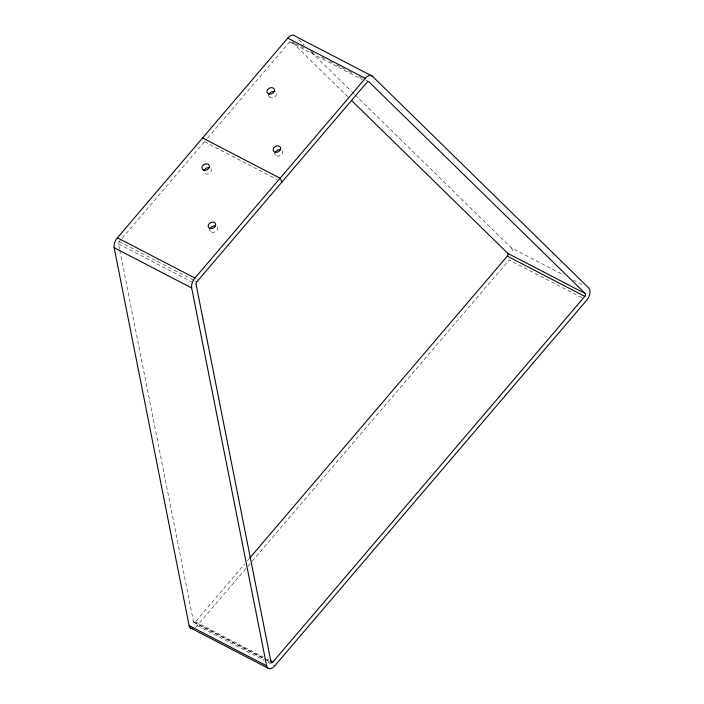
<?xml version="1.0" encoding="UTF-8"?>
<svg xmlns="http://www.w3.org/2000/svg" width="704" height="704" viewBox="0 0 704 704"><rect width="100%" height="100%" fill="white"/><g stroke="black" fill="none" stroke-linecap="round" stroke-linejoin="round"><path stroke-width="0.53" stroke-dasharray="3.52 2.64" d="M119.592 249.286L118.527 243.91A1.98 1.109 -62.6 0 1 119.275 241.622L121.414 239.114M122.126 238.278L206.95 138.846M207.662 138.01L289.643 41.923A1.98 1.109 -62.6 0 1 290.523 41.281M119.803 250.369L193.494 621.773A1.98 1.109 -62.6 0 0 195.378 621.773L244.631 564.045M247.482 560.692L248.908 559.02M195.369 627.352A8.58 4.822 -62.6 0 0 197.261 625.583L247.227 567.019M247.94 566.174L251.504 561.994M252.217 561.158L509.177 259.961L581.856 297.686M295.143 43.437L291.271 41.422L347.758 96.712M295.794 43.771L298.698 45.276M300.96 46.455L305.809 48.972M310.332 51.313L315.498 53.997M321.306 57.015L325.838 59.365M329.71 61.371L332.939 63.052M336.494 64.891L346.183 69.925M348.436 71.104L353.285 73.621M359.102 76.63L362.974 78.646M365.561 79.983L368.465 81.497M289.643 41.923L362.314 79.649M355.23 95.066L511.35 247.878L563.675 275.044M573.364 280.078L584.021 285.604M204.459 141.777L277.13 179.502M119.275 241.622L193.882 280.35M194.85 280.861L196.794 281.864M118.527 243.91L196.046 284.152M195.378 621.773L263.208 656.982M267.08 658.997L269.016 660M193.494 621.773L271.014 662.015M193.75 622.274L265.452 659.498M266.429 660L269.333 661.514M197.261 625.583L264.123 660.29M267.995 662.306L274.78 665.826M298.742 39.776L304.234 45.153M311.3 52.061L351.305 91.23M352.088 91.995L354.446 94.301M268.33 94.864L269.271 96.774M274.102 152.143L275.51 155.003M209.546 229.319L210.487 231.22M511.35 247.878A8.58 4.822 -62.6 0 1 512.389 253.273M276.382 93.711A3.96 3.027 -26.3 0 1 272.941 97.759A3.96 3.027 -26.3 0 1 268.822 95.621M282.19 150.797A3.96 3.027 -26.3 0 1 279.946 155.734A3.96 3.027 -26.3 0 1 275.07 153.85M210.918 168.784A3.96 3.027 -26.3 0 1 208.674 173.721A3.96 3.027 -26.3 0 1 203.799 171.846M217.166 227.022A3.96 3.027 -26.3 0 1 214.914 231.95A3.96 3.027 -26.3 0 1 210.047 230.076"/><path stroke-width="1.06" d="M117.392 237.811L287.76 38.113A8.571 4.814 -62.6 0 1 294.818 35.939L372.337 76.182L588.87 288.121A8.58 4.822 -62.6 0 1 586.696 300.203L274.78 665.826A8.58 4.822 -62.6 0 1 266.64 665.826L189.121 625.583L114.145 247.72A8.571 4.814 -62.6 0 1 117.392 237.811L194.911 278.054L365.279 78.355A8.571 4.814 -62.6 0 1 372.337 76.182M249.621 558.184L507.294 256.15A1.98 1.109 -62.6 0 0 507.795 253.361L351.674 100.549M272.897 662.015L584.813 296.393A1.98 1.109 -62.6 0 0 585.314 293.603L368.79 81.664A1.98 1.109 -62.6 0 0 367.162 82.166L196.794 281.864A1.98 1.109 -62.6 0 0 196.046 284.152L271.014 662.015A1.98 1.109 -62.6 0 0 272.897 662.015L270.961 661.003M287.76 38.113L365.279 78.355M507.795 253.361L585.314 293.603M507.294 256.15L584.813 296.393M202.576 137.966L280.095 178.209L281.978 182.019M114.145 247.72L191.664 287.962L266.64 665.826M190.212 627.774L267.731 668.017M191.664 287.962A8.571 4.814 -62.6 0 1 194.911 278.054M192.218 628.558A8.58 4.822 -62.6 0 1 189.121 625.583M269.007 94.318A3.96 3.027 -26.3 0 1 275.044 91.81M275.255 152.548A3.96 3.027 -26.3 0 1 280.051 149.688M203.975 170.535A3.96 3.027 -26.3 0 1 208.78 167.675M210.223 228.765A3.96 3.027 -26.3 0 1 215.028 225.905M269.122 94.01A3.96 3.027 -26.3 0 0 274.498 89.901A3.96 3.027 -26.3 0 0 268.55 88.66A3.96 3.027 -26.3 0 0 269.122 94.01M275.37 152.24A3.96 3.027 -26.3 0 0 280.746 148.139A3.96 3.027 -26.3 0 0 274.789 146.89A3.96 3.027 -26.3 0 0 275.37 152.24M204.09 170.227A3.96 3.027 -26.3 0 0 209.475 166.126A3.96 3.027 -26.3 0 0 203.518 164.886A3.96 3.027 -26.3 0 0 204.09 170.227M210.338 228.466A3.96 3.027 -26.3 0 0 215.723 224.356A3.96 3.027 -26.3 0 0 209.766 223.115A3.96 3.027 -26.3 0 0 210.338 228.466"/></g></svg>
